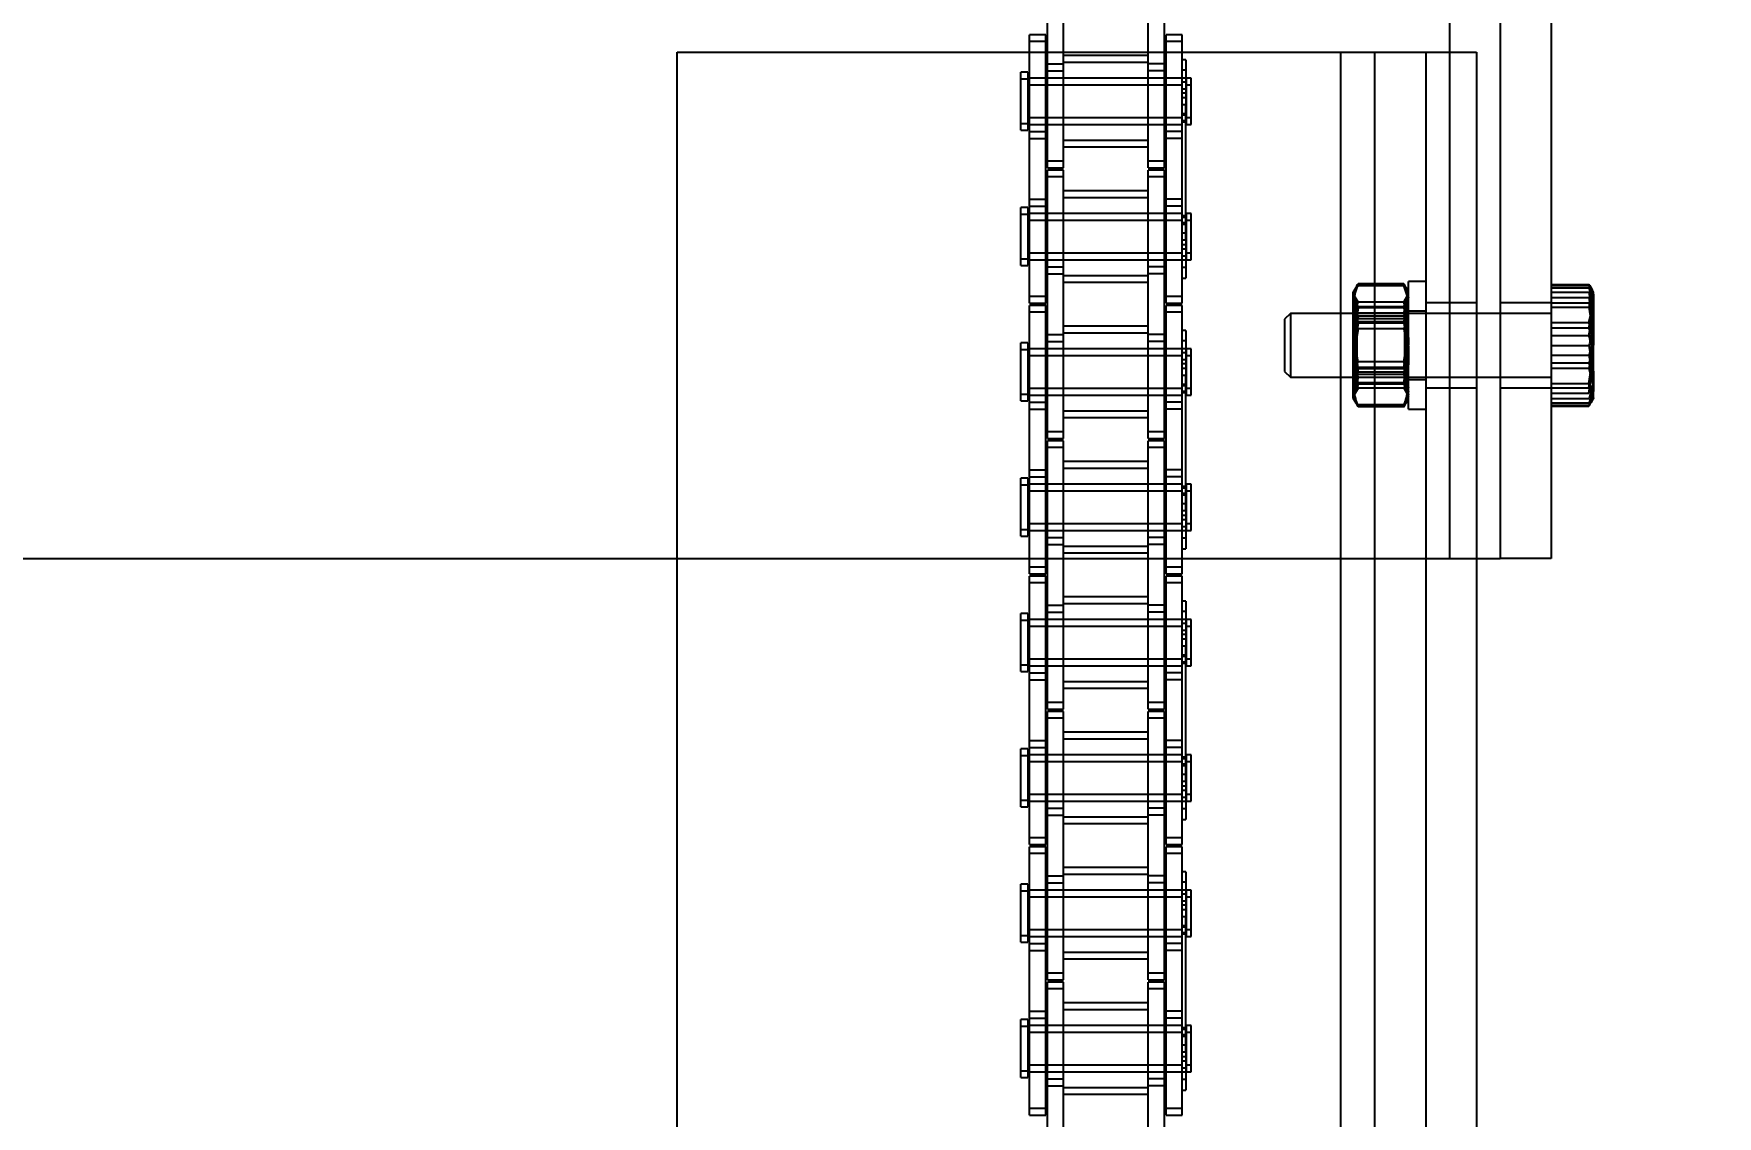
# Model space of a CAD drawing. Header units: metres. Extents: x 0 to 63075, y 0 to 44550.
# Drawn here: x 13923.1 to 14081.1, y 27995 to 28096.6 of the extents above; entities that cross this region are included whole.
import ezdxf

# ---------------------------------------------------------------- set-up
doc = ezdxf.new("R2010")
doc.units = ezdxf.units.M
doc.header["$LTSCALE"] = 75
doc.linetypes.add('HIDDEN2', pattern=[4.7625, 3.175, -1.5875])
for name, color, linetype in [('18_COTAS', 7, 'Continuous'), ('SDM', 7, 'Continuous'), ('SL4', 4, 'Continuous'), ('ST1', 7, 'HIDDEN2')]:
    doc.layers.add(name, color=color, linetype=linetype)
doc.styles.add('ROMANS', font='ROMANS.SHX')
doc.dimstyles.new('75___1-75', dxfattribs={"dimscale": 75, "dimtxt": 2.5, "dimasz": 2, "dimexe": 1.5, "dimexo": 1, "dimgap": 0.5, "dimtad": 1, "dimdec": 0, "dimzin": 12, "dimtxsty": 'ROMANS', "dimcen": 0, "dimclrd": 256, "dimclre": 256, "dimclrt": 3, "dimazin": 3, "dimtfac": 1, "dimtdec": 0, "dimtmove": 0, "dimatfit": 0, "dimfxl": 1, "dimlwd": -1, "dimlwe": -1, "dimarcsym": 0})

# ---------------------------------------------------------------- blocks, each defined once
blk = doc.blocks.new('*D27')
at = {"layer": '18_COTAS', "transparency": 16777216}
for p, q in [((12131.24, 27878.33), (12131.24, 30705.37)), ((13913.74, 30509.57), (13913.74, 30705.37)), ((11981.24, 30592.87), (11122.31, 30592.87)), ((13913.74, 30592.87), (12131.24, 30592.87)), ((14063.74, 30592.87), (14213.74, 30592.87))]:
    blk.add_line(p, q, dxfattribs=at)
for points in [[(11981.24, 30617.87), (11981.24, 30567.87), (12131.24, 30592.87)], [(14063.74, 30617.87), (14063.74, 30567.87), (13913.74, 30592.87)]]:
    blk.add_solid(points, dxfattribs=at)
at = {"layer": 'Defpoints', "color": 0, "transparency": 16777216}
for p in [(13913.74, 30592.87), (13913.74, 30434.57), (12131.24, 27803.33)]:
    blk.add_point(p, dxfattribs=at)
at = {"layer": '18_COTAS', "color": 3, "transparency": 16777216, "insert": (11476.78, 30724.12), "char_height": 187.5, "attachment_point": 5, "style": 'ROMANS'}
blk.add_mtext('1782', dxfattribs=at)
blk = doc.blocks.new('A$C429c7d53')
at = {"layer": 'SL4'}
for p, q in [((340, 1057.26), (340, 957.26)), ((344.76, 1057.26), (344.76, 957.26)), ((335.24, 1009.76), (335.24, 1004.76)), ((297.51, 1004.76), (297.51, 1009.36)), ((299.03, 1004.76), (299.03, 1009.36)), ((306.96, 1004.76), (306.96, 1009.36)), ((308.48, 1004.76), (308.48, 1009.36)), ((297.36, 1006.41), (295.84, 1006.41)), ((295.84, 1005.76), (295.84, 1006.41)), ((297.36, 1005.76), (297.36, 1006.41)), ((310.16, 1006.41), (308.64, 1006.41)), ((308.64, 1005.76), (308.64, 1006.41)), ((310.16, 1005.76), (310.16, 1006.41)), ((262.77, 215.01), (262.77, 1004.76)), ((262.77, 1004.76), (328.24, 1004.76)), ((297.36, 1005.76), (295.84, 1005.76)), ((295.84, 1004.76), (295.84, 1005.76)), ((297.36, 1004.76), (297.36, 1005.76)), ((310.16, 1005.76), (308.64, 1005.76)), ((308.64, 1004.76), (308.64, 1005.76)), ((310.16, 1004.76), (310.16, 1005.76)), ((328.24, 1004.76), (337.77, 1004.76)), ((328.24, 215), (328.24, 1004.76)), ((337.77, 1004.76), (337.77, 54.76)), ((344.76, 982.98), (348.32, 982.98)), ((348.76, 982.26), (348.54, 982.65)), ((348.76, 981.91), (348.76, 982.26)), ((348.76, 981.91), (348.76, 977.98)), ((340, 980.26), (337.77, 980.26)), ((344.76, 980.83), (348.32, 980.83)), ((348.32, 980.83), (348.76, 977.98)), ((348.76, 973.33), (348.76, 977.98)), ((344.76, 975.12), (348.32, 975.12)), ((348.32, 975.12), (348.76, 973.33)), ((337.77, 974.26), (340, 974.26)), ((348.76, 972.26), (348.76, 973.33)), ((344.76, 971.55), (348.32, 971.55)), ((348.32, 971.55), (348.49, 971.89)), ((348.54, 971.88), (348.76, 972.26)), ((123.23, 957.26), (262.77, 957.26)), ((337.77, 957.26), (340, 957.26)), ((344.76, 957.26), (340, 957.26))]:
    blk.add_line(p, q, dxfattribs=at)
for points, knots in [([(348.32, 982.98), (348.37, 982.9), (348.63, 982.55), (348.71, 982.19), (348.76, 981.91)], [0, 0, 0, 0, 0.211001, 1, 1, 1, 1]), ([(348.76, 981.91), (348.76, 981.82), (348.74, 981.46), (348.5, 981.11), (348.32, 980.83)], [0, 0, 0, 0, 0.231849, 1, 1, 1, 1]), ([(348.76, 977.98), (348.76, 977.91), (348.76, 976.94), (348.53, 976), (348.32, 975.12)], [0, 0, 0, 0, 0.070201, 1, 1, 1, 1]), ([(348.76, 973.33), (348.76, 973.29), (348.76, 972.69), (348.53, 972.1), (348.32, 971.55)], [0, 0, 0, 0, 0.070201, 1, 1, 1, 1])]:
    blk.add_open_spline(points, degree=3, knots=knots, dxfattribs=at)
at = {"layer": 'ST1'}
for p, q in [((335.24, 1057.26), (335.24, 957.26)), ((295.84, 996.66), (295.84, 1004.76)), ((297.36, 996.66), (297.36, 1004.76)), ((297.51, 1003.01), (297.51, 1004.76)), ((299.03, 1003.01), (299.03, 1004.76)), ((306.96, 1003.01), (306.96, 1004.76)), ((308.48, 1003.01), (308.48, 1004.76)), ((308.64, 996.66), (308.64, 1004.76)), ((310.16, 996.66), (310.16, 1004.76)), ((325, 1004.76), (325, 4.76)), ((328.24, 215), (328.24, 1004.76)), ((333, 1004.76), (333, 4.76)), ((335.24, 1004.76), (335.24, 957.26)), ((297.51, 1003.67), (299.03, 1003.67)), ((306.96, 1004.45), (299.03, 1004.45)), ((306.96, 1003.8), (299.03, 1003.8)), ((308.48, 1003.67), (306.96, 1003.67)), ((310.49, 1004.04), (310.16, 1004.04)), ((310.49, 1004.04), (310.49, 1003.07)), ((295, 1002.23), (295, 1002.89)), ((295.66, 1002.89), (295, 1002.89)), ((295, 997.44), (295, 1002.23)), ((295.66, 1002.23), (295, 1002.23)), ((295.66, 1002.89), (295.66, 1002.23)), ((310.16, 1002.34), (295.66, 1002.34)), ((295.66, 1002.23), (295.66, 997.44)), ((310.16, 1001.68), (295.66, 1001.68)), ((297.36, 1002.34), (295.84, 1002.34)), ((297.36, 1001.68), (295.84, 1001.68)), ((297.51, 1003.01), (299.03, 1003.01)), ((297.51, 993.92), (297.51, 1003.01)), ((299.03, 1002.34), (297.51, 1002.34)), ((299.03, 1001.68), (297.51, 1001.68)), ((299.03, 993.92), (299.03, 1003.01)), ((306.96, 1002.34), (299.03, 1002.34)), ((306.96, 1001.68), (299.03, 1001.68)), ((308.48, 1003.01), (306.96, 1003.01)), ((306.96, 993.92), (306.96, 1003.01)), ((308.48, 1002.34), (306.96, 1002.34)), ((308.48, 1001.68), (306.96, 1001.68)), ((308.48, 993.92), (308.48, 1003.01)), ((310.49, 1002.34), (308.64, 1002.34)), ((310.16, 1001.68), (308.64, 1001.68)), ((310.49, 1003.07), (310.16, 1003.07)), ((310.53, 1001.97), (310.16, 1001.97)), ((310.49, 1003.07), (310.49, 999.84)), ((310.53, 1002.34), (310.53, 1001.68)), ((311, 1002.34), (310.53, 1002.34)), ((310.53, 1001.68), (310.53, 997.99)), ((311, 1001.68), (310.53, 1001.68)), ((311, 1001.68), (311, 1002.34)), ((311, 997.99), (311, 1001.68)), ((310.53, 1001.31), (310.16, 1001.31)), ((310.49, 1000.94), (310.16, 1000.94)), ((310.49, 1000.49), (310.16, 1000.49)), ((295.66, 998.65), (310.16, 998.65)), ((295.84, 998.65), (297.36, 998.65)), ((297.51, 998.65), (299.03, 998.65)), ((299.03, 998.65), (306.96, 998.65)), ((306.96, 998.65), (308.48, 998.65)), ((308.64, 998.65), (310.16, 998.65)), ((310.49, 999.84), (310.16, 999.84)), ((310.16, 999.02), (310.53, 999.02)), ((310.49, 998.87), (310.16, 998.87)), ((310.49, 987.14), (310.49, 999.84)), ((310.53, 998.65), (311, 998.65)), ((295, 998.09), (295.66, 998.09)), ((295, 997.44), (295.66, 997.44)), ((295.66, 997.99), (310.16, 997.99)), ((295.84, 997.99), (297.36, 997.99)), ((295.84, 997.32), (297.36, 997.32)), ((297.51, 997.99), (299.03, 997.99)), ((299.03, 997.99), (306.96, 997.99)), ((306.96, 997.99), (308.48, 997.99)), ((308.64, 997.99), (310.16, 997.99)), ((310.16, 997.32), (308.64, 997.32)), ((310.16, 998.36), (310.53, 998.36)), ((310.49, 998.22), (310.16, 998.22)), ((310.53, 997.99), (311, 997.99)), ((295.84, 996.66), (297.36, 996.66)), ((295.84, 990.31), (295.84, 996.66)), ((297.36, 990.31), (297.36, 996.66)), ((299.03, 996.53), (306.96, 996.53)), ((299.03, 995.88), (306.96, 995.88)), ((310.16, 996.66), (308.64, 996.66)), ((308.64, 990.31), (308.64, 996.66)), ((310.16, 990.31), (310.16, 996.66)), ((297.51, 994.57), (299.03, 994.57)), ((297.51, 993.92), (299.03, 993.92)), ((297.51, 993.06), (297.51, 993.71)), ((299.03, 993.71), (297.51, 993.71)), ((299.03, 993.06), (299.03, 993.71)), ((306.96, 994.57), (308.48, 994.57)), ((306.96, 993.92), (308.48, 993.92)), ((306.96, 993.06), (306.96, 993.71)), ((308.48, 993.71), (306.96, 993.71)), ((308.48, 993.06), (308.48, 993.71)), ((297.51, 983.96), (297.51, 993.06)), ((299.03, 993.06), (297.51, 993.06)), ((299.03, 983.96), (299.03, 993.06)), ((306.96, 983.96), (306.96, 993.06)), ((308.48, 993.06), (306.96, 993.06)), ((308.48, 983.96), (308.48, 993.06)), ((295.84, 990.97), (297.36, 990.97)), ((306.96, 991.75), (299.03, 991.75)), ((306.96, 991.1), (299.03, 991.1)), ((310.16, 990.97), (308.64, 990.97)), ((295, 989.53), (295, 990.19)), ((295.66, 990.19), (295, 990.19)), ((295, 984.74), (295, 989.53)), ((295.66, 989.53), (295, 989.53)), ((295.66, 990.19), (295.66, 989.53)), ((310.16, 989.64), (295.66, 989.64)), ((295.66, 989.53), (295.66, 984.74)), ((310.16, 988.98), (295.66, 988.98)), ((295.84, 990.31), (297.36, 990.31)), ((295.84, 981.22), (295.84, 990.31)), ((297.36, 989.64), (295.84, 989.64)), ((297.36, 988.98), (295.84, 988.98)), ((297.36, 981.22), (297.36, 990.31)), ((299.03, 989.64), (297.51, 989.64)), ((299.03, 988.98), (297.51, 988.98)), ((306.96, 989.64), (299.03, 989.64)), ((306.96, 988.98), (299.03, 988.98)), ((308.48, 989.64), (306.96, 989.64)), ((308.48, 988.98), (306.96, 988.98)), ((310.16, 990.31), (308.64, 990.31)), ((308.64, 981.22), (308.64, 990.31)), ((310.16, 989.64), (308.64, 989.64)), ((310.16, 988.98), (308.64, 988.98)), ((310.16, 981.22), (310.16, 990.31)), ((310.49, 989.41), (310.16, 989.41)), ((310.53, 989.27), (310.16, 989.27)), ((310.53, 989.64), (310.53, 988.98)), ((311, 989.64), (310.53, 989.64)), ((310.53, 988.98), (310.53, 985.29)), ((311, 988.98), (310.53, 988.98)), ((311, 988.98), (311, 989.64)), ((311, 985.29), (311, 988.98)), ((310.49, 988.76), (310.16, 988.76)), ((310.53, 988.61), (310.16, 988.61)), ((310.49, 987.79), (310.16, 987.79)), ((295.66, 985.95), (310.16, 985.95)), ((295.84, 985.95), (297.36, 985.95)), ((297.51, 985.95), (299.03, 985.95)), ((299.03, 985.95), (306.96, 985.95)), ((306.96, 985.95), (308.48, 985.95)), ((308.64, 985.95), (310.16, 985.95)), ((310.49, 987.14), (310.16, 987.14)), ((310.49, 986.68), (310.16, 986.68)), ((310.16, 986.32), (310.53, 986.32)), ((310.49, 987.14), (310.49, 983.58)), ((310.53, 985.95), (311, 985.95)), ((295, 985.39), (295.66, 985.39)), ((295, 984.74), (295.66, 984.74)), ((295.66, 985.29), (310.16, 985.29)), ((295.84, 985.29), (297.36, 985.29)), ((297.51, 985.29), (299.03, 985.29)), ((297.51, 984.62), (299.03, 984.62)), ((299.03, 985.29), (306.96, 985.29)), ((306.96, 985.29), (308.48, 985.29)), ((308.48, 984.62), (306.96, 984.62)), ((308.64, 985.29), (310.49, 985.29)), ((310.16, 985.66), (310.53, 985.66)), ((310.49, 984.56), (310.16, 984.56)), ((310.53, 985.29), (311, 985.29)), ((297.51, 983.96), (299.03, 983.96)), ((297.51, 977.61), (297.51, 983.96)), ((299.03, 977.61), (299.03, 983.96)), ((299.03, 983.83), (306.96, 983.83)), ((299.03, 983.18), (306.96, 983.18)), ((308.48, 983.96), (306.96, 983.96)), ((306.96, 977.61), (306.96, 983.96)), ((308.48, 977.61), (308.48, 983.96)), ((310.16, 983.58), (310.49, 983.58)), ((326.43, 982.66), (326.34, 982.49)), ((326.6, 982.95), (326.43, 982.66)), ((326.62, 982.95), (326.65, 983.03)), ((330.96, 983.03), (326.65, 983.03)), ((330.96, 982.99), (326.65, 982.99)), ((330.96, 982.97), (326.65, 982.97)), ((330.96, 982.86), (326.65, 982.86)), ((331.12, 982.62), (330.96, 982.97)), ((331.2, 982.46), (330.96, 982.86)), ((331.18, 982.66), (330.97, 983.02)), ((331.27, 982.49), (331.18, 982.66)), ((331.4, 971.26), (331.4, 983.26)), ((333, 983.26), (331.4, 983.26)), ((344.76, 982.88), (348.32, 982.88)), ((344.76, 982.66), (348.32, 982.66)), ((295.84, 981.87), (297.36, 981.87)), ((295.84, 981.22), (297.36, 981.22)), ((295.84, 980.36), (295.84, 981.01)), ((297.36, 981.01), (295.84, 981.01)), ((297.36, 980.36), (297.36, 981.01)), ((308.64, 981.87), (310.16, 981.87)), ((308.64, 981.22), (310.16, 981.22)), ((308.64, 980.36), (308.64, 981.01)), ((310.16, 981.01), (308.64, 981.01)), ((310.16, 980.36), (310.16, 981.01)), ((326.34, 982.49), (326.2, 982.26)), ((326.2, 980.84), (326.2, 982.26)), ((326.65, 981.3), (326.2, 982.08)), ((326.65, 980.89), (326.2, 981.93)), ((326.65, 980.29), (326.2, 981.66)), ((326.65, 979.47), (326.2, 981.23)), ((330.96, 981.3), (326.65, 981.3)), ((330.96, 981.3), (331.4, 982.08)), ((330.96, 980.89), (331.4, 981.93)), ((330.96, 980.29), (331.4, 981.66)), ((330.96, 979.47), (331.4, 981.23)), ((331.4, 982.26), (331.27, 982.49)), ((337.77, 981.26), (333, 981.26)), ((344.76, 981.26), (340, 981.26)), ((344.76, 982.26), (348.32, 982.26)), ((344.76, 981.74), (348.32, 981.74)), ((344.76, 981.24), (348.32, 981.24)), ((348.32, 982.26), (348.76, 979.76)), ((348.32, 981.74), (348.76, 979.04)), ((348.32, 981.24), (348.76, 978.43)), ((348.32, 979.41), (348.76, 981.19)), ((348.66, 982.32), (348.76, 982.2)), ((295.84, 971.26), (295.84, 980.36)), ((297.36, 980.36), (295.84, 980.36)), ((297.36, 971.26), (297.36, 980.36)), ((308.64, 971.26), (308.64, 980.36)), ((310.16, 980.36), (308.64, 980.36)), ((310.16, 971.26), (310.16, 980.36)), ((320.32, 980.26), (319.76, 979.71)), ((319.76, 979.71), (319.76, 974.82)), ((320.32, 980.26), (320.32, 980.05)), ((337.77, 980.26), (320.32, 980.26)), ((320.32, 980.05), (320.32, 974.26)), ((326.2, 976.03), (326.2, 980.84)), ((326.65, 980.78), (326.2, 977.91)), ((326.65, 980), (326.2, 977.12)), ((326.55, 979.05), (326.55, 979.76)), ((331.03, 979.76), (326.55, 979.76)), ((330.96, 980.89), (326.65, 980.89)), ((330.96, 980.78), (326.65, 980.78)), ((330.96, 980.29), (326.65, 980.29)), ((330.96, 980), (326.65, 980)), ((330.96, 979.47), (326.65, 979.47)), ((330.96, 980.78), (331.4, 977.91)), ((330.96, 980), (331.4, 977.12)), ((331.38, 980.26), (331.03, 979.76)), ((331.03, 974.76), (331.03, 979.76)), ((331.38, 979.41), (331.38, 980.26)), ((331.4, 980.26), (331.38, 980.26)), ((331.38, 974.26), (331.38, 979.41)), ((333, 980.46), (331.4, 980.46)), ((344.76, 980.26), (340, 980.26)), ((348.32, 978.9), (348.76, 980.89)), ((348.32, 978.18), (348.76, 980.42)), ((297.51, 978.27), (299.03, 978.27)), ((306.96, 979.05), (299.03, 979.05)), ((306.96, 978.4), (299.03, 978.4)), ((308.48, 978.27), (306.96, 978.27)), ((310.49, 978.64), (310.16, 978.64)), ((310.49, 978.64), (310.49, 977.67)), ((326.65, 979.34), (326.2, 976.48)), ((326.65, 978.82), (326.2, 976.03)), ((326.65, 975.7), (326.2, 978.5)), ((326.65, 975.19), (326.2, 978.04)), ((326.55, 979.05), (326.55, 974.76)), ((330.96, 979.34), (326.65, 979.34)), ((330.96, 978.82), (326.65, 978.82)), ((330.96, 979.34), (331.4, 976.48)), ((330.96, 978.82), (331.4, 976.03)), ((330.96, 975.7), (331.4, 978.5)), ((330.96, 975.19), (331.4, 978.04)), ((344.76, 979.41), (348.32, 979.41)), ((344.76, 978.9), (348.32, 978.9)), ((344.76, 978.18), (348.32, 978.18)), ((295, 976.83), (295, 977.49)), ((295.66, 977.49), (295, 977.49)), ((295, 972.04), (295, 976.83)), ((295.66, 976.83), (295, 976.83)), ((295.66, 977.49), (295.66, 976.83)), ((310.16, 976.94), (295.66, 976.94)), ((295.66, 976.83), (295.66, 972.04)), ((310.16, 976.28), (295.66, 976.28)), ((297.36, 976.94), (295.84, 976.94)), ((297.36, 976.28), (295.84, 976.28)), ((297.51, 977.61), (299.03, 977.61)), ((297.51, 968.52), (297.51, 977.61)), ((299.03, 976.94), (297.51, 976.94)), ((299.03, 976.28), (297.51, 976.28)), ((299.03, 968.52), (299.03, 977.61)), ((306.96, 976.94), (299.03, 976.94)), ((306.96, 976.28), (299.03, 976.28)), ((308.48, 977.61), (306.96, 977.61)), ((306.96, 968.52), (306.96, 977.61)), ((308.48, 976.94), (306.96, 976.94)), ((308.48, 976.28), (306.96, 976.28)), ((308.48, 968.52), (308.48, 977.61)), ((310.49, 976.94), (308.64, 976.94)), ((310.16, 976.28), (308.64, 976.28)), ((310.49, 977.67), (310.16, 977.67)), ((310.53, 976.57), (310.16, 976.57)), ((310.49, 977.67), (310.49, 974.44)), ((310.53, 976.94), (310.53, 976.28)), ((311, 976.94), (310.53, 976.94)), ((310.53, 976.28), (310.53, 972.59)), ((311, 976.28), (310.53, 976.28)), ((311, 976.28), (311, 976.94)), ((311, 972.59), (311, 976.28)), ((326.65, 974.52), (326.2, 977.41)), ((326.65, 973.75), (326.2, 976.61)), ((330.96, 974.52), (331.4, 977.41)), ((330.96, 973.75), (331.4, 976.61)), ((344.76, 977.26), (348.32, 977.26)), ((344.76, 976.35), (348.32, 976.35)), ((348.32, 977.26), (348.76, 974.76)), ((348.32, 973.69), (348.76, 976.55)), ((348.32, 976.35), (348.76, 974.11)), ((310.53, 975.91), (310.16, 975.91)), ((310.49, 975.54), (310.16, 975.54)), ((310.49, 975.09), (310.16, 975.09)), ((319.76, 974.82), (320.32, 974.26)), ((326.2, 972.45), (326.2, 976.03)), ((326.65, 975.05), (326.2, 973.29)), ((326.2, 974.26), (326.55, 974.76)), ((326.55, 974.76), (331.03, 974.76)), ((330.96, 975.7), (326.65, 975.7)), ((330.96, 975.19), (326.65, 975.19)), ((330.96, 975.05), (326.65, 975.05)), ((330.96, 975.05), (331.4, 973.29)), ((331.03, 974.76), (331.38, 974.26)), ((344.76, 975.63), (348.32, 975.63)), ((348.32, 973.28), (348.76, 976.09)), ((348.32, 975.63), (348.76, 973.64)), ((348.32, 972.78), (348.76, 975.48)), ((295.66, 973.25), (310.16, 973.25)), ((295.84, 973.25), (297.36, 973.25)), ((297.51, 973.25), (299.03, 973.25)), ((299.03, 973.25), (306.96, 973.25)), ((306.96, 973.25), (308.48, 973.25)), ((308.64, 973.25), (310.16, 973.25)), ((310.49, 974.44), (310.16, 974.44)), ((310.16, 973.62), (310.53, 973.62)), ((310.49, 973.47), (310.16, 973.47)), ((310.49, 961.74), (310.49, 974.44)), ((310.53, 973.25), (311, 973.25)), ((320.32, 974.26), (337.77, 974.26)), ((326.65, 974.23), (326.2, 972.86)), ((326.65, 973.63), (326.2, 972.6)), ((326.65, 973.23), (326.2, 972.45)), ((330.96, 974.52), (326.65, 974.52)), ((330.96, 974.23), (326.65, 974.23)), ((330.96, 973.75), (326.65, 973.75)), ((330.96, 973.63), (326.65, 973.63)), ((330.96, 973.23), (326.65, 973.23)), ((330.96, 974.23), (331.4, 972.86)), ((330.96, 973.63), (331.4, 972.6)), ((330.96, 973.23), (331.4, 972.45)), ((331.38, 974.26), (331.4, 974.26)), ((331.4, 974.06), (333, 974.06)), ((333, 973.26), (337.77, 973.26)), ((340, 974.26), (344.76, 974.26)), ((340, 973.26), (344.76, 973.26)), ((344.76, 973.69), (348.32, 973.69)), ((344.76, 973.28), (348.32, 973.28)), ((295, 972.69), (295.66, 972.69)), ((295, 972.04), (295.66, 972.04)), ((295.66, 972.59), (310.16, 972.59)), ((295.84, 972.59), (297.36, 972.59)), ((295.84, 971.92), (297.36, 971.92)), ((297.51, 972.59), (299.03, 972.59)), ((299.03, 972.59), (306.96, 972.59)), ((306.96, 972.59), (308.48, 972.59)), ((308.64, 972.59), (310.16, 972.59)), ((310.16, 971.92), (308.64, 971.92)), ((310.16, 972.96), (310.53, 972.96)), ((310.49, 972.82), (310.16, 972.82)), ((310.53, 972.59), (311, 972.59)), ((326.36, 972.33), (326.2, 973.01)), ((326.2, 972.26), (326.2, 972.45)), ((326.2, 972.26), (326.34, 972.03)), ((326.34, 972.03), (326.43, 971.87)), ((326.43, 971.87), (326.64, 971.5)), ((330.96, 971.67), (326.65, 971.67)), ((330.96, 971.56), (326.65, 971.56)), ((330.96, 971.54), (326.65, 971.54)), ((331.2, 972.07), (330.96, 971.67)), ((331.12, 971.9), (330.96, 971.56)), ((330.99, 971.58), (330.96, 971.49)), ((331, 971.57), (331.18, 971.87)), ((331.18, 971.87), (331.27, 972.03)), ((331.27, 972.03), (331.4, 972.26)), ((344.76, 972.78), (348.32, 972.78)), ((344.76, 972.26), (348.32, 972.26)), ((344.76, 971.87), (348.32, 971.87)), ((344.76, 971.65), (348.32, 971.65)), ((348.74, 972.22), (348.76, 972.33)), ((348.76, 972.33), (348.76, 972.26)), ((295.84, 971.26), (297.36, 971.26)), ((295.84, 964.91), (295.84, 971.26)), ((297.36, 964.91), (297.36, 971.26)), ((299.03, 971.13), (306.96, 971.13)), ((299.03, 970.48), (306.96, 970.48)), ((310.16, 971.26), (308.64, 971.26)), ((308.64, 964.91), (308.64, 971.26)), ((310.16, 964.91), (310.16, 971.26)), ((330.96, 971.49), (326.65, 971.49)), ((331.4, 971.26), (333, 971.26)), ((297.51, 969.17), (299.03, 969.17)), ((297.51, 968.52), (299.03, 968.52)), ((306.96, 969.17), (308.48, 969.17)), ((306.96, 968.52), (308.48, 968.52)), ((297.51, 967.66), (297.51, 968.31)), ((299.03, 968.31), (297.51, 968.31)), ((297.51, 958.56), (297.51, 967.66)), ((299.03, 967.66), (297.51, 967.66)), ((299.03, 967.66), (299.03, 968.31)), ((299.03, 958.56), (299.03, 967.66)), ((306.96, 967.66), (306.96, 968.31)), ((308.48, 968.31), (306.96, 968.31)), ((306.96, 958.56), (306.96, 967.66)), ((308.48, 967.66), (306.96, 967.66)), ((308.48, 967.66), (308.48, 968.31)), ((308.48, 958.56), (308.48, 967.66)), ((295.84, 965.57), (297.36, 965.57)), ((306.96, 966.35), (299.03, 966.35)), ((306.96, 965.7), (299.03, 965.7)), ((310.16, 965.57), (308.64, 965.57)), ((295, 964.13), (295, 964.79)), ((295.66, 964.79), (295, 964.79)), ((295, 959.34), (295, 964.13)), ((295.66, 964.13), (295, 964.13)), ((295.66, 964.79), (295.66, 964.13)), ((310.16, 964.24), (295.66, 964.24)), ((295.66, 964.13), (295.66, 959.34)), ((295.84, 964.91), (297.36, 964.91)), ((295.84, 955.82), (295.84, 964.91)), ((297.36, 964.24), (295.84, 964.24)), ((297.36, 955.82), (297.36, 964.91)), ((299.03, 964.24), (297.51, 964.24)), ((306.96, 964.24), (299.03, 964.24)), ((308.48, 964.24), (306.96, 964.24)), ((310.16, 964.91), (308.64, 964.91)), ((308.64, 955.82), (308.64, 964.91)), ((310.16, 964.24), (308.64, 964.24)), ((310.16, 955.82), (310.16, 964.91)), ((310.49, 964.01), (310.16, 964.01)), ((310.53, 963.87), (310.16, 963.87)), ((310.53, 964.24), (310.53, 963.58)), ((311, 964.24), (310.53, 964.24)), ((311, 963.58), (311, 964.24)), ((310.16, 963.58), (295.66, 963.58)), ((297.36, 963.58), (295.84, 963.58)), ((299.03, 963.58), (297.51, 963.58)), ((306.96, 963.58), (299.03, 963.58)), ((308.48, 963.58), (306.96, 963.58)), ((310.16, 963.58), (308.64, 963.58)), ((310.49, 963.36), (310.16, 963.36)), ((310.53, 963.21), (310.16, 963.21)), ((310.49, 962.39), (310.16, 962.39)), ((310.53, 963.58), (310.53, 959.89)), ((311, 963.58), (310.53, 963.58)), ((311, 959.89), (311, 963.58)), ((295.66, 960.55), (310.16, 960.55)), ((295.84, 960.55), (297.36, 960.55)), ((297.51, 960.55), (299.03, 960.55)), ((299.03, 960.55), (306.96, 960.55)), ((306.96, 960.55), (308.48, 960.55)), ((308.64, 960.55), (310.16, 960.55)), ((310.49, 961.74), (310.16, 961.74)), ((310.49, 961.28), (310.16, 961.28)), ((310.16, 960.92), (310.53, 960.92)), ((310.49, 961.74), (310.49, 958.18)), ((310.53, 960.55), (311, 960.55)), ((295, 959.99), (295.66, 959.99)), ((295, 959.34), (295.66, 959.34)), ((295.66, 959.89), (310.16, 959.89)), ((295.84, 959.89), (297.36, 959.89)), ((297.51, 959.89), (299.03, 959.89)), ((297.51, 959.22), (299.03, 959.22)), ((299.03, 959.89), (306.96, 959.89)), ((306.96, 959.89), (308.48, 959.89)), ((308.48, 959.22), (306.96, 959.22)), ((308.64, 959.89), (310.49, 959.89)), ((310.16, 960.26), (310.53, 960.26)), ((310.49, 959.16), (310.16, 959.16)), ((310.53, 959.89), (311, 959.89)), ((297.51, 958.56), (299.03, 958.56)), ((297.51, 952.21), (297.51, 958.56)), ((299.03, 952.21), (299.03, 958.56)), ((299.03, 958.43), (306.96, 958.43)), ((299.03, 957.78), (306.96, 957.78)), ((308.48, 958.56), (306.96, 958.56)), ((306.96, 952.21), (306.96, 958.56)), ((308.48, 952.21), (308.48, 958.56)), ((310.16, 958.18), (310.49, 958.18)), ((262.77, 957.26), (335.24, 957.26)), ((295.84, 956.47), (297.36, 956.47)), ((295.84, 955.82), (297.36, 955.82)), ((308.64, 956.47), (310.16, 956.47)), ((308.64, 955.82), (310.16, 955.82)), ((335.24, 957.26), (337.77, 957.26)), ((295.84, 954.96), (295.84, 955.61)), ((297.36, 955.61), (295.84, 955.61)), ((295.84, 945.86), (295.84, 954.96)), ((297.36, 954.96), (295.84, 954.96)), ((297.36, 954.96), (297.36, 955.61)), ((297.36, 945.86), (297.36, 954.96)), ((308.64, 954.96), (308.64, 955.61)), ((310.16, 955.61), (308.64, 955.61)), ((308.64, 945.86), (308.64, 954.96)), ((310.16, 954.96), (308.64, 954.96)), ((310.16, 954.96), (310.16, 955.61)), ((310.16, 945.86), (310.16, 954.96)), ((297.51, 952.87), (299.03, 952.87)), ((306.96, 953.65), (299.03, 953.65)), ((306.96, 953), (299.03, 953)), ((308.48, 952.87), (306.96, 952.87)), ((310.49, 953.24), (310.16, 953.24)), ((310.49, 953.24), (310.49, 952.27)), ((295, 951.43), (295, 952.09)), ((295.66, 952.09), (295, 952.09)), ((295, 946.64), (295, 951.43)), ((295.66, 951.43), (295, 951.43)), ((295.66, 952.09), (295.66, 951.43)), ((310.16, 951.54), (295.66, 951.54)), ((295.66, 951.43), (295.66, 946.64)), ((297.36, 951.54), (295.84, 951.54)), ((297.51, 952.21), (299.03, 952.21)), ((297.51, 943.12), (297.51, 952.21)), ((299.03, 951.54), (297.51, 951.54)), ((299.03, 943.12), (299.03, 952.21)), ((306.96, 951.54), (299.03, 951.54)), ((308.48, 952.21), (306.96, 952.21)), ((306.96, 943.12), (306.96, 952.21)), ((308.48, 951.54), (306.96, 951.54)), ((308.48, 943.12), (308.48, 952.21)), ((310.49, 951.54), (308.64, 951.54)), ((310.49, 952.27), (310.16, 952.27)), ((310.53, 951.17), (310.16, 951.17)), ((310.49, 952.27), (310.49, 949.04)), ((310.53, 951.54), (310.53, 950.88)), ((311, 951.54), (310.53, 951.54)), ((311, 950.88), (311, 951.54)), ((310.16, 950.88), (295.66, 950.88)), ((297.36, 950.88), (295.84, 950.88)), ((299.03, 950.88), (297.51, 950.88)), ((306.96, 950.88), (299.03, 950.88)), ((308.48, 950.88), (306.96, 950.88)), ((310.16, 950.88), (308.64, 950.88)), ((310.53, 950.51), (310.16, 950.51)), ((310.49, 950.14), (310.16, 950.14)), ((310.49, 949.69), (310.16, 949.69)), ((310.53, 950.88), (310.53, 947.19)), ((311, 950.88), (310.53, 950.88)), ((311, 947.19), (311, 950.88)), ((295.66, 947.85), (310.16, 947.85)), ((295.84, 947.85), (297.36, 947.85)), ((297.51, 947.85), (299.03, 947.85)), ((299.03, 947.85), (306.96, 947.85)), ((306.96, 947.85), (308.48, 947.85)), ((308.64, 947.85), (310.16, 947.85)), ((310.49, 949.04), (310.16, 949.04)), ((310.16, 948.22), (310.53, 948.22)), ((310.49, 948.07), (310.16, 948.07)), ((310.49, 936.34), (310.49, 949.04)), ((310.53, 947.85), (311, 947.85)), ((295, 947.29), (295.66, 947.29)), ((295, 946.64), (295.66, 946.64)), ((295.66, 947.19), (310.16, 947.19)), ((295.84, 947.19), (297.36, 947.19)), ((295.84, 946.52), (297.36, 946.52)), ((297.51, 947.19), (299.03, 947.19)), ((299.03, 947.19), (306.96, 947.19)), ((306.96, 947.19), (308.48, 947.19)), ((308.64, 947.19), (310.16, 947.19)), ((310.16, 946.52), (308.64, 946.52)), ((310.16, 947.56), (310.53, 947.56)), ((310.49, 947.42), (310.16, 947.42)), ((310.53, 947.19), (311, 947.19)), ((295.84, 945.86), (297.36, 945.86)), ((295.84, 939.51), (295.84, 945.86)), ((297.36, 939.51), (297.36, 945.86)), ((299.03, 945.73), (306.96, 945.73)), ((299.03, 945.08), (306.96, 945.08)), ((310.16, 945.86), (308.64, 945.86)), ((308.64, 939.51), (308.64, 945.86)), ((310.16, 939.51), (310.16, 945.86)), ((297.51, 943.77), (299.03, 943.77)), ((297.51, 943.12), (299.03, 943.12)), ((306.96, 943.77), (308.48, 943.77)), ((306.96, 943.12), (308.48, 943.12)), ((297.51, 942.26), (297.51, 942.91)), ((299.03, 942.91), (297.51, 942.91)), ((297.51, 933.16), (297.51, 942.26)), ((299.03, 942.26), (297.51, 942.26)), ((299.03, 942.26), (299.03, 942.91)), ((299.03, 933.16), (299.03, 942.26)), ((306.96, 942.26), (306.96, 942.91)), ((308.48, 942.91), (306.96, 942.91)), ((306.96, 933.16), (306.96, 942.26)), ((308.48, 942.26), (306.96, 942.26)), ((308.48, 942.26), (308.48, 942.91)), ((308.48, 933.16), (308.48, 942.26)), ((295.84, 940.17), (297.36, 940.17)), ((306.96, 940.95), (299.03, 940.95)), ((306.96, 940.3), (299.03, 940.3)), ((310.16, 940.17), (308.64, 940.17)), ((295, 938.73), (295, 939.39)), ((295.66, 939.39), (295, 939.39)), ((295, 933.94), (295, 938.73)), ((295.66, 938.73), (295, 938.73)), ((295.66, 939.39), (295.66, 938.73)), ((310.16, 938.84), (295.66, 938.84)), ((295.66, 938.73), (295.66, 933.94)), ((295.84, 939.51), (297.36, 939.51)), ((295.84, 930.42), (295.84, 939.51)), ((297.36, 938.84), (295.84, 938.84)), ((297.36, 930.42), (297.36, 939.51)), ((299.03, 938.84), (297.51, 938.84)), ((306.96, 938.84), (299.03, 938.84)), ((308.48, 938.84), (306.96, 938.84)), ((310.16, 939.51), (308.64, 939.51)), ((308.64, 930.42), (308.64, 939.51)), ((310.16, 938.84), (308.64, 938.84)), ((310.16, 930.42), (310.16, 939.51)), ((310.49, 938.61), (310.16, 938.61)), ((310.53, 938.47), (310.16, 938.47)), ((310.53, 938.84), (310.53, 938.18)), ((311, 938.84), (310.53, 938.84)), ((311, 938.18), (311, 938.84)), ((310.16, 938.18), (295.66, 938.18)), ((297.36, 938.18), (295.84, 938.18)), ((299.03, 938.18), (297.51, 938.18)), ((306.96, 938.18), (299.03, 938.18)), ((308.48, 938.18), (306.96, 938.18)), ((310.16, 938.18), (308.64, 938.18)), ((310.49, 937.96), (310.16, 937.96)), ((310.53, 937.81), (310.16, 937.81)), ((310.49, 936.99), (310.16, 936.99)), ((310.53, 938.18), (310.53, 934.49)), ((311, 938.18), (310.53, 938.18)), ((311, 934.49), (311, 938.18)), ((310.49, 936.34), (310.16, 936.34)), ((310.49, 935.88), (310.16, 935.88)), ((310.16, 935.52), (310.53, 935.52)), ((310.49, 936.34), (310.49, 932.78)), ((295, 934.59), (295.66, 934.59)), ((295, 933.94), (295.66, 933.94)), ((295.66, 935.15), (310.16, 935.15)), ((295.66, 934.49), (310.16, 934.49)), ((295.84, 935.15), (297.36, 935.15)), ((295.84, 934.49), (297.36, 934.49)), ((297.51, 935.15), (299.03, 935.15)), ((297.51, 934.49), (299.03, 934.49)), ((297.51, 933.82), (299.03, 933.82)), ((299.03, 935.15), (306.96, 935.15)), ((299.03, 934.49), (306.96, 934.49)), ((306.96, 935.15), (308.48, 935.15)), ((306.96, 934.49), (308.48, 934.49)), ((308.48, 933.82), (306.96, 933.82)), ((308.64, 935.15), (310.16, 935.15)), ((308.64, 934.49), (310.49, 934.49)), ((310.16, 934.86), (310.53, 934.86)), ((310.49, 933.76), (310.16, 933.76)), ((310.53, 935.15), (311, 935.15)), ((310.53, 934.49), (311, 934.49)), ((297.51, 933.16), (299.03, 933.16)), ((297.51, 926.81), (297.51, 933.16)), ((299.03, 926.81), (299.03, 933.16)), ((299.03, 933.03), (306.96, 933.03)), ((299.03, 932.38), (306.96, 932.38)), ((308.48, 933.16), (306.96, 933.16)), ((306.96, 926.81), (306.96, 933.16)), ((308.48, 926.81), (308.48, 933.16)), ((310.16, 932.78), (310.49, 932.78)), ((295.84, 931.07), (297.36, 931.07)), ((308.64, 931.07), (310.16, 931.07)), ((295.84, 930.42), (297.36, 930.42)), ((295.84, 929.56), (295.84, 930.21)), ((297.36, 930.21), (295.84, 930.21)), ((295.84, 920.46), (295.84, 929.56)), ((297.36, 929.56), (295.84, 929.56)), ((297.36, 929.56), (297.36, 930.21)), ((297.36, 920.46), (297.36, 929.56)), ((308.64, 930.42), (310.16, 930.42)), ((308.64, 929.56), (308.64, 930.21)), ((310.16, 930.21), (308.64, 930.21)), ((308.64, 920.46), (308.64, 929.56)), ((310.16, 929.56), (308.64, 929.56)), ((310.16, 929.56), (310.16, 930.21)), ((310.16, 920.46), (310.16, 929.56)), ((297.51, 927.47), (299.03, 927.47)), ((306.96, 928.25), (299.03, 928.25)), ((306.96, 927.6), (299.03, 927.6)), ((308.48, 927.47), (306.96, 927.47)), ((310.49, 927.84), (310.16, 927.84)), ((310.49, 927.84), (310.49, 926.87)), ((295, 926.03), (295, 926.69)), ((295.66, 926.69), (295, 926.69)), ((295, 921.24), (295, 926.03)), ((295.66, 926.03), (295, 926.03)), ((295.66, 926.69), (295.66, 926.03)), ((310.16, 926.14), (295.66, 926.14)), ((295.66, 926.03), (295.66, 921.24)), ((297.36, 926.14), (295.84, 926.14)), ((297.51, 926.81), (299.03, 926.81)), ((297.51, 917.72), (297.51, 926.81)), ((299.03, 926.14), (297.51, 926.14)), ((299.03, 917.72), (299.03, 926.81)), ((306.96, 926.14), (299.03, 926.14)), ((308.48, 926.81), (306.96, 926.81)), ((306.96, 917.72), (306.96, 926.81)), ((308.48, 926.14), (306.96, 926.14)), ((308.48, 917.72), (308.48, 926.81)), ((310.49, 926.14), (308.64, 926.14)), ((310.49, 926.87), (310.16, 926.87)), ((310.53, 925.77), (310.16, 925.77)), ((310.49, 926.87), (310.49, 923.64)), ((310.53, 926.14), (310.53, 925.48)), ((311, 926.14), (310.53, 926.14)), ((311, 925.48), (311, 926.14)), ((310.16, 925.48), (295.66, 925.48)), ((297.36, 925.48), (295.84, 925.48)), ((299.03, 925.48), (297.51, 925.48)), ((306.96, 925.48), (299.03, 925.48)), ((308.48, 925.48), (306.96, 925.48)), ((310.16, 925.48), (308.64, 925.48)), ((310.53, 925.11), (310.16, 925.11)), ((310.49, 924.74), (310.16, 924.74)), ((310.49, 924.29), (310.16, 924.29)), ((310.53, 925.48), (310.53, 921.79)), ((311, 925.48), (310.53, 925.48)), ((311, 921.79), (311, 925.48)), ((310.49, 923.64), (310.16, 923.64)), ((310.16, 922.82), (310.53, 922.82)), ((310.49, 922.67), (310.16, 922.67)), ((310.49, 910.94), (310.49, 923.64)), ((295, 921.89), (295.66, 921.89)), ((295, 921.24), (295.66, 921.24)), ((295.66, 922.45), (310.16, 922.45)), ((295.66, 921.79), (310.16, 921.79)), ((295.84, 922.45), (297.36, 922.45)), ((295.84, 921.79), (297.36, 921.79)), ((295.84, 921.12), (297.36, 921.12)), ((297.51, 922.45), (299.03, 922.45)), ((297.51, 921.79), (299.03, 921.79)), ((299.03, 922.45), (306.96, 922.45)), ((299.03, 921.79), (306.96, 921.79)), ((306.96, 922.45), (308.48, 922.45)), ((306.96, 921.79), (308.48, 921.79)), ((308.64, 922.45), (310.16, 922.45)), ((308.64, 921.79), (310.16, 921.79)), ((310.16, 921.12), (308.64, 921.12)), ((310.16, 922.16), (310.53, 922.16)), ((310.49, 922.02), (310.16, 922.02)), ((310.53, 922.45), (311, 922.45)), ((310.53, 921.79), (311, 921.79)), ((295.84, 920.46), (297.36, 920.46)), ((295.84, 914.11), (295.84, 920.46)), ((297.36, 914.11), (297.36, 920.46)), ((299.03, 920.33), (306.96, 920.33)), ((299.03, 919.68), (306.96, 919.68)), ((310.16, 920.46), (308.64, 920.46)), ((308.64, 914.11), (308.64, 920.46)), ((310.16, 914.11), (310.16, 920.46)), ((297.51, 918.37), (299.03, 918.37)), ((306.96, 918.37), (308.48, 918.37)), ((297.51, 917.72), (299.03, 917.72)), ((297.51, 916.86), (297.51, 917.51)), ((299.03, 917.51), (297.51, 917.51)), ((297.51, 907.76), (297.51, 916.86)), ((299.03, 916.86), (297.51, 916.86)), ((299.03, 916.86), (299.03, 917.51)), ((299.03, 907.76), (299.03, 916.86)), ((306.96, 917.72), (308.48, 917.72)), ((306.96, 916.86), (306.96, 917.51)), ((308.48, 917.51), (306.96, 917.51)), ((306.96, 907.76), (306.96, 916.86)), ((308.48, 916.86), (306.96, 916.86)), ((308.48, 916.86), (308.48, 917.51)), ((308.48, 907.76), (308.48, 916.86)), ((295.84, 914.77), (297.36, 914.77)), ((306.96, 915.55), (299.03, 915.55)), ((306.96, 914.9), (299.03, 914.9)), ((310.16, 914.77), (308.64, 914.77)), ((295, 913.33), (295, 913.99)), ((295.66, 913.99), (295, 913.99)), ((295, 908.54), (295, 913.33)), ((295.66, 913.33), (295, 913.33)), ((295.66, 913.99), (295.66, 913.33)), ((310.16, 913.44), (295.66, 913.44)), ((295.66, 913.33), (295.66, 908.54)), ((295.84, 914.11), (297.36, 914.11)), ((295.84, 905.02), (295.84, 914.11)), ((297.36, 913.44), (295.84, 913.44)), ((297.36, 905.02), (297.36, 914.11)), ((299.03, 913.44), (297.51, 913.44)), ((306.96, 913.44), (299.03, 913.44)), ((308.48, 913.44), (306.96, 913.44)), ((310.16, 914.11), (308.64, 914.11)), ((308.64, 905.02), (308.64, 914.11)), ((310.16, 913.44), (308.64, 913.44)), ((310.16, 905.02), (310.16, 914.11)), ((310.49, 913.21), (310.16, 913.21)), ((310.53, 913.07), (310.16, 913.07)), ((310.53, 913.44), (310.53, 912.78)), ((311, 913.44), (310.53, 913.44)), ((311, 912.78), (311, 913.44)), ((310.16, 912.78), (295.66, 912.78)), ((297.36, 912.78), (295.84, 912.78)), ((299.03, 912.78), (297.51, 912.78)), ((306.96, 912.78), (299.03, 912.78)), ((308.48, 912.78), (306.96, 912.78)), ((310.16, 912.78), (308.64, 912.78)), ((310.49, 912.56), (310.16, 912.56)), ((310.53, 912.41), (310.16, 912.41)), ((310.49, 911.59), (310.16, 911.59)), ((310.53, 912.78), (310.53, 909.09)), ((311, 912.78), (310.53, 912.78)), ((311, 909.09), (311, 912.78)), ((310.49, 910.94), (310.16, 910.94)), ((310.49, 910.48), (310.16, 910.48)), ((310.16, 910.12), (310.53, 910.12)), ((310.49, 910.94), (310.49, 907.38)), ((295, 909.19), (295.66, 909.19)), ((295, 908.54), (295.66, 908.54)), ((295.66, 909.75), (310.16, 909.75)), ((295.66, 909.09), (310.16, 909.09)), ((295.84, 909.75), (297.36, 909.75)), ((295.84, 909.09), (297.36, 909.09)), ((297.51, 909.75), (299.03, 909.75)), ((297.51, 909.09), (299.03, 909.09)), ((297.51, 908.42), (299.03, 908.42)), ((299.03, 909.75), (306.96, 909.75)), ((299.03, 909.09), (306.96, 909.09)), ((306.96, 909.75), (308.48, 909.75)), ((306.96, 909.09), (308.48, 909.09)), ((308.48, 908.42), (306.96, 908.42)), ((308.64, 909.75), (310.16, 909.75)), ((308.64, 909.09), (310.49, 909.09)), ((310.16, 909.46), (310.53, 909.46)), ((310.49, 908.36), (310.16, 908.36)), ((310.53, 909.75), (311, 909.75)), ((310.53, 909.09), (311, 909.09)), ((297.51, 907.76), (299.03, 907.76)), ((297.51, 901.41), (297.51, 907.76)), ((299.03, 901.41), (299.03, 907.76)), ((299.03, 907.63), (306.96, 907.63)), ((299.03, 906.98), (306.96, 906.98)), ((308.48, 907.76), (306.96, 907.76)), ((306.96, 901.41), (306.96, 907.76)), ((308.48, 901.41), (308.48, 907.76)), ((310.16, 907.38), (310.49, 907.38)), ((295.84, 905.67), (297.36, 905.67)), ((308.64, 905.67), (310.16, 905.67)), ((295.84, 905.02), (297.36, 905.02)), ((308.64, 905.02), (310.16, 905.02))]:
    blk.add_line(p, q, dxfattribs=at)
for points, knots in [([(326.2, 981.52), (326.21, 981.66), (326.23, 982.17), (326.47, 982.67), (326.65, 983.03)], [0, 0, 0, 0, 0.268634, 1, 1, 1, 1]), ([(326.2, 981.15), (326.21, 981.32), (326.23, 981.93), (326.47, 982.53), (326.65, 982.97)], [0, 0, 0, 0, 0.268634, 1, 1, 1, 1]), ([(326.2, 981.93), (326.2, 981.95), (326.21, 982.3), (326.44, 982.65), (326.65, 982.97)], [0, 0, 0, 0, 0.070201, 1, 1, 1, 1]), ([(326.2, 980.84), (326.21, 981.02), (326.23, 981.71), (326.47, 982.37), (326.65, 982.86)], [0, 0, 0, 0, 0.268634, 1, 1, 1, 1]), ([(326.2, 982.08), (326.2, 982.09), (326.21, 982.36), (326.44, 982.62), (326.65, 982.86)], [0, 0, 0, 0, 0.070201, 1, 1, 1, 1]), ([(331.4, 981.52), (331.4, 981.66), (331.37, 982.17), (331.13, 982.67), (330.96, 983.03)], [0, 0, 0, 0, 0.268634, 1, 1, 1, 1]), ([(331.4, 981.15), (331.4, 981.32), (331.37, 981.93), (331.13, 982.53), (330.96, 982.97)], [0, 0, 0, 0, 0.268634, 1, 1, 1, 1]), ([(331.4, 980.84), (331.4, 981.02), (331.37, 981.71), (331.13, 982.37), (330.96, 982.86)], [0, 0, 0, 0, 0.268634, 1, 1, 1, 1]), ([(348.76, 981.19), (348.76, 981.23), (348.76, 981.84), (348.53, 982.43), (348.32, 982.98)], [0, 0, 0, 0, 0.070201, 1, 1, 1, 1]), ([(348.76, 980.89), (348.76, 980.93), (348.76, 981.6), (348.53, 982.26), (348.32, 982.88)], [0, 0, 0, 0, 0.070201, 1, 1, 1, 1]), ([(348.76, 980.42), (348.76, 980.47), (348.76, 981.23), (348.53, 981.97), (348.32, 982.66)], [0, 0, 0, 0, 0.0702006, 1, 1, 1, 1]), ([(326.65, 980.78), (326.58, 980.87), (326.32, 981.23), (326.25, 981.6), (326.2, 981.88)], [0, 0, 0, 0, 0.2575513, 1, 1, 1, 1]), ([(326.65, 980), (326.58, 980.13), (326.32, 980.63), (326.25, 981.14), (326.2, 981.52)], [0, 0, 0, 0, 0.257551, 1, 1, 1, 1]), ([(326.2, 978.5), (326.2, 978.56), (326.21, 979.51), (326.44, 980.43), (326.65, 981.3)], [0, 0, 0, 0, 0.070201, 1, 1, 1, 1]), ([(326.65, 979.34), (326.58, 979.49), (326.32, 980.08), (326.25, 980.69), (326.2, 981.15)], [0, 0, 0, 0, 0.257551, 1, 1, 1, 1]), ([(330.96, 980.78), (331.02, 980.87), (331.29, 981.23), (331.35, 981.6), (331.4, 981.88)], [0, 0, 0, 0, 0.257551, 1, 1, 1, 1]), ([(330.96, 980), (331.02, 980.13), (331.29, 980.63), (331.35, 981.14), (331.4, 981.52)], [0, 0, 0, 0, 0.257551, 1, 1, 1, 1]), ([(331.4, 978.5), (331.4, 978.56), (331.4, 979.51), (331.17, 980.43), (330.96, 981.3)], [0, 0, 0, 0, 0.070201, 1, 1, 1, 1]), ([(330.96, 979.34), (331.02, 979.49), (331.29, 980.08), (331.35, 980.69), (331.4, 981.15)], [0, 0, 0, 0, 0.257551, 1, 1, 1, 1]), ([(331.4, 981.66), (331.4, 981.7), (331.41, 981.75), (331.39, 981.81), (331.38, 981.83)], [0, 0, 0, 0, 0.580266, 1, 1, 1, 1]), ([(348.76, 982.06), (348.76, 981.99), (348.74, 981.72), (348.5, 981.45), (348.32, 981.24)], [0, 0, 0, 0, 0.231849, 1, 1, 1, 1]), ([(326.2, 978.04), (326.2, 978.11), (326.21, 979.07), (326.44, 980.02), (326.65, 980.89)], [0, 0, 0, 0, 0.070201, 1, 1, 1, 1]), ([(326.65, 978.82), (326.58, 978.99), (326.32, 979.65), (326.25, 980.33), (326.2, 980.84)], [0, 0, 0, 0, 0.257551, 1, 1, 1, 1]), ([(326.2, 977.41), (326.2, 977.47), (326.21, 978.45), (326.44, 979.4), (326.65, 980.29)], [0, 0, 0, 0, 0.070201, 1, 1, 1, 1]), ([(326.2, 976.61), (326.2, 976.68), (326.21, 977.65), (326.44, 978.59), (326.65, 979.47)], [0, 0, 0, 0, 0.070201, 1, 1, 1, 1]), ([(331.4, 978.04), (331.4, 978.11), (331.4, 979.07), (331.17, 980.02), (330.96, 980.89)], [0, 0, 0, 0, 0.0702006, 1, 1, 1, 1]), ([(330.96, 978.82), (331.02, 978.99), (331.29, 979.65), (331.35, 980.33), (331.4, 980.84)], [0, 0, 0, 0, 0.257551, 1, 1, 1, 1]), ([(331.4, 977.41), (331.4, 977.47), (331.4, 978.45), (331.17, 979.4), (330.96, 980.29)], [0, 0, 0, 0, 0.070201, 1, 1, 1, 1]), ([(331.4, 976.61), (331.4, 976.68), (331.4, 977.65), (331.17, 978.59), (330.96, 979.47)], [0, 0, 0, 0, 0.070201, 1, 1, 1, 1]), ([(348.76, 979.76), (348.76, 979.7), (348.76, 978.86), (348.53, 978.03), (348.32, 977.26)], [0, 0, 0, 0, 0.070201, 1, 1, 1, 1]), ([(326.2, 977.91), (326.2, 977.85), (326.21, 976.88), (326.44, 975.93), (326.65, 975.05)], [0, 0, 0, 0, 0.070201, 1, 1, 1, 1]), ([(331.4, 977.91), (331.4, 977.85), (331.4, 976.88), (331.17, 975.93), (330.96, 975.05)], [0, 0, 0, 0, 0.070201, 1, 1, 1, 1]), ([(348.76, 976.55), (348.76, 976.62), (348.76, 977.58), (348.53, 978.53), (348.32, 979.41)], [0, 0, 0, 0, 0.070201, 1, 1, 1, 1]), ([(348.76, 979.04), (348.76, 978.98), (348.76, 978.07), (348.53, 977.18), (348.32, 976.35)], [0, 0, 0, 0, 0.070201, 1, 1, 1, 1]), ([(348.76, 976.09), (348.76, 976.16), (348.76, 977.1), (348.53, 978.03), (348.32, 978.9)], [0, 0, 0, 0, 0.070201, 1, 1, 1, 1]), ([(348.76, 978.43), (348.76, 978.37), (348.76, 977.42), (348.53, 976.49), (348.32, 975.63)], [0, 0, 0, 0, 0.070201, 1, 1, 1, 1]), ([(348.76, 975.48), (348.76, 975.54), (348.76, 976.46), (348.53, 977.35), (348.32, 978.18)], [0, 0, 0, 0, 0.070201, 1, 1, 1, 1]), ([(326.2, 977.12), (326.2, 977.05), (326.21, 976.08), (326.44, 975.12), (326.65, 974.23)], [0, 0, 0, 0, 0.0702006, 1, 1, 1, 1]), ([(326.2, 976.48), (326.2, 976.42), (326.21, 975.45), (326.44, 974.51), (326.65, 973.63)], [0, 0, 0, 0, 0.070201, 1, 1, 1, 1]), ([(331.4, 977.12), (331.4, 977.05), (331.4, 976.08), (331.17, 975.12), (330.96, 974.23)], [0, 0, 0, 0, 0.070201, 1, 1, 1, 1]), ([(331.4, 976.48), (331.4, 976.42), (331.4, 975.45), (331.17, 974.51), (330.96, 973.63)], [0, 0, 0, 0, 0.070201, 1, 1, 1, 1]), ([(326.2, 976.03), (326.2, 975.96), (326.21, 975.02), (326.44, 974.09), (326.65, 973.23)], [0, 0, 0, 0, 0.070201, 1, 1, 1, 1]), ([(326.2, 973.68), (326.21, 973.87), (326.23, 974.55), (326.47, 975.22), (326.65, 975.7)], [0, 0, 0, 0, 0.268634, 1, 1, 1, 1]), ([(326.2, 973.37), (326.21, 973.54), (326.23, 974.15), (326.47, 974.75), (326.65, 975.19)], [0, 0, 0, 0, 0.268634, 1, 1, 1, 1]), ([(331.4, 976.03), (331.4, 975.96), (331.4, 975.02), (331.17, 974.09), (330.96, 973.23)], [0, 0, 0, 0, 0.0702006, 1, 1, 1, 1]), ([(331.4, 973.68), (331.4, 973.87), (331.37, 974.55), (331.13, 975.22), (330.96, 975.7)], [0, 0, 0, 0, 0.268634, 1, 1, 1, 1]), ([(331.4, 973.37), (331.4, 973.54), (331.37, 974.15), (331.13, 974.75), (330.96, 975.19)], [0, 0, 0, 0, 0.268634, 1, 1, 1, 1]), ([(348.76, 974.76), (348.76, 974.7), (348.76, 973.86), (348.53, 973.03), (348.32, 972.26)], [0, 0, 0, 0, 0.070201, 1, 1, 1, 1]), ([(326.2, 973.01), (326.21, 973.14), (326.23, 973.66), (326.47, 974.16), (326.65, 974.52)], [0, 0, 0, 0, 0.268634, 1, 1, 1, 1]), ([(326.2, 972.64), (326.21, 972.74), (326.23, 973.12), (326.47, 973.48), (326.65, 973.75)], [0, 0, 0, 0, 0.268634, 1, 1, 1, 1]), ([(326.65, 971.67), (326.58, 971.84), (326.32, 972.49), (326.25, 973.18), (326.2, 973.68)], [0, 0, 0, 0, 0.257551, 1, 1, 1, 1]), ([(326.65, 971.56), (326.58, 971.71), (326.32, 972.3), (326.25, 972.92), (326.2, 973.37)], [0, 0, 0, 0, 0.257551, 1, 1, 1, 1]), ([(331.4, 973.01), (331.4, 973.14), (331.37, 973.66), (331.13, 974.16), (330.96, 974.52)], [0, 0, 0, 0, 0.268634, 1, 1, 1, 1]), ([(331.4, 972.64), (331.4, 972.74), (331.37, 973.12), (331.13, 973.48), (330.96, 973.75)], [0, 0, 0, 0, 0.2686336, 1, 1, 1, 1]), ([(330.96, 971.67), (331.02, 971.84), (331.29, 972.49), (331.35, 973.18), (331.4, 973.68)], [0, 0, 0, 0, 0.257551, 1, 1, 1, 1]), ([(330.96, 971.56), (331.02, 971.71), (331.29, 972.3), (331.35, 972.92), (331.4, 973.37)], [0, 0, 0, 0, 0.257551, 1, 1, 1, 1]), ([(348.76, 974.11), (348.76, 974.05), (348.76, 973.3), (348.53, 972.56), (348.32, 971.87)], [0, 0, 0, 0, 0.070201, 1, 1, 1, 1]), ([(348.76, 972.62), (348.71, 972.91), (348.63, 973.27), (348.37, 973.62), (348.32, 973.69)], [0, 0, 0, 0, 0.788999, 1, 1, 1, 1]), ([(348.76, 973.64), (348.76, 973.59), (348.76, 972.92), (348.53, 972.26), (348.32, 971.65)], [0, 0, 0, 0, 0.0702006, 1, 1, 1, 1]), ([(348.76, 972.47), (348.71, 972.69), (348.63, 972.96), (348.37, 973.23), (348.32, 973.28)], [0, 0, 0, 0, 0.788999, 1, 1, 1, 1]), ([(326.2, 972.6), (326.2, 972.57), (326.21, 972.22), (326.44, 971.88), (326.65, 971.56)], [0, 0, 0, 0, 0.070201, 1, 1, 1, 1]), ([(326.2, 972.45), (326.2, 972.43), (326.21, 972.17), (326.44, 971.91), (326.65, 971.67)], [0, 0, 0, 0, 0.070201, 1, 1, 1, 1]), ([(330.96, 971.49), (331.02, 971.62), (331.29, 972.11), (331.35, 972.63), (331.4, 973.01)], [0, 0, 0, 0, 0.257551, 1, 1, 1, 1]), ([(348.49, 971.89), (348.59, 972.05), (348.75, 972.29), (348.76, 972.54), (348.76, 972.62)], [0, 0, 0, 0, 0.657342, 1, 1, 1, 1])]:
    blk.add_open_spline(points, degree=3, knots=knots, dxfattribs=at)

msp = doc.modelspace()

# ---------------------------------------------------------------- block references
at = {"layer": 'SDM'}
msp.add_blockref('A$C429c7d53', (13720.74, 27090.07), dxfattribs=at)

# ---------------------------------------------------------------- dimensions: what is measured, and where the dimension line sits
at = {"layer": '18_COTAS'}
dim = msp.add_linear_dim(base=(13913.73996451, 30592.87116724), p1=(12131.23996451, 27803.3334565), p2=(13913.73996451, 30434.56595658), dimstyle='75___1-75', dxfattribs=at)
dim.commit()
dim.dimension.update_dxf_attribs({"geometry": '*D27', "text_midpoint": (11476.77567879, 30592.87116724), "dimtype": 160})

doc.saveas('drawing.dxf')
